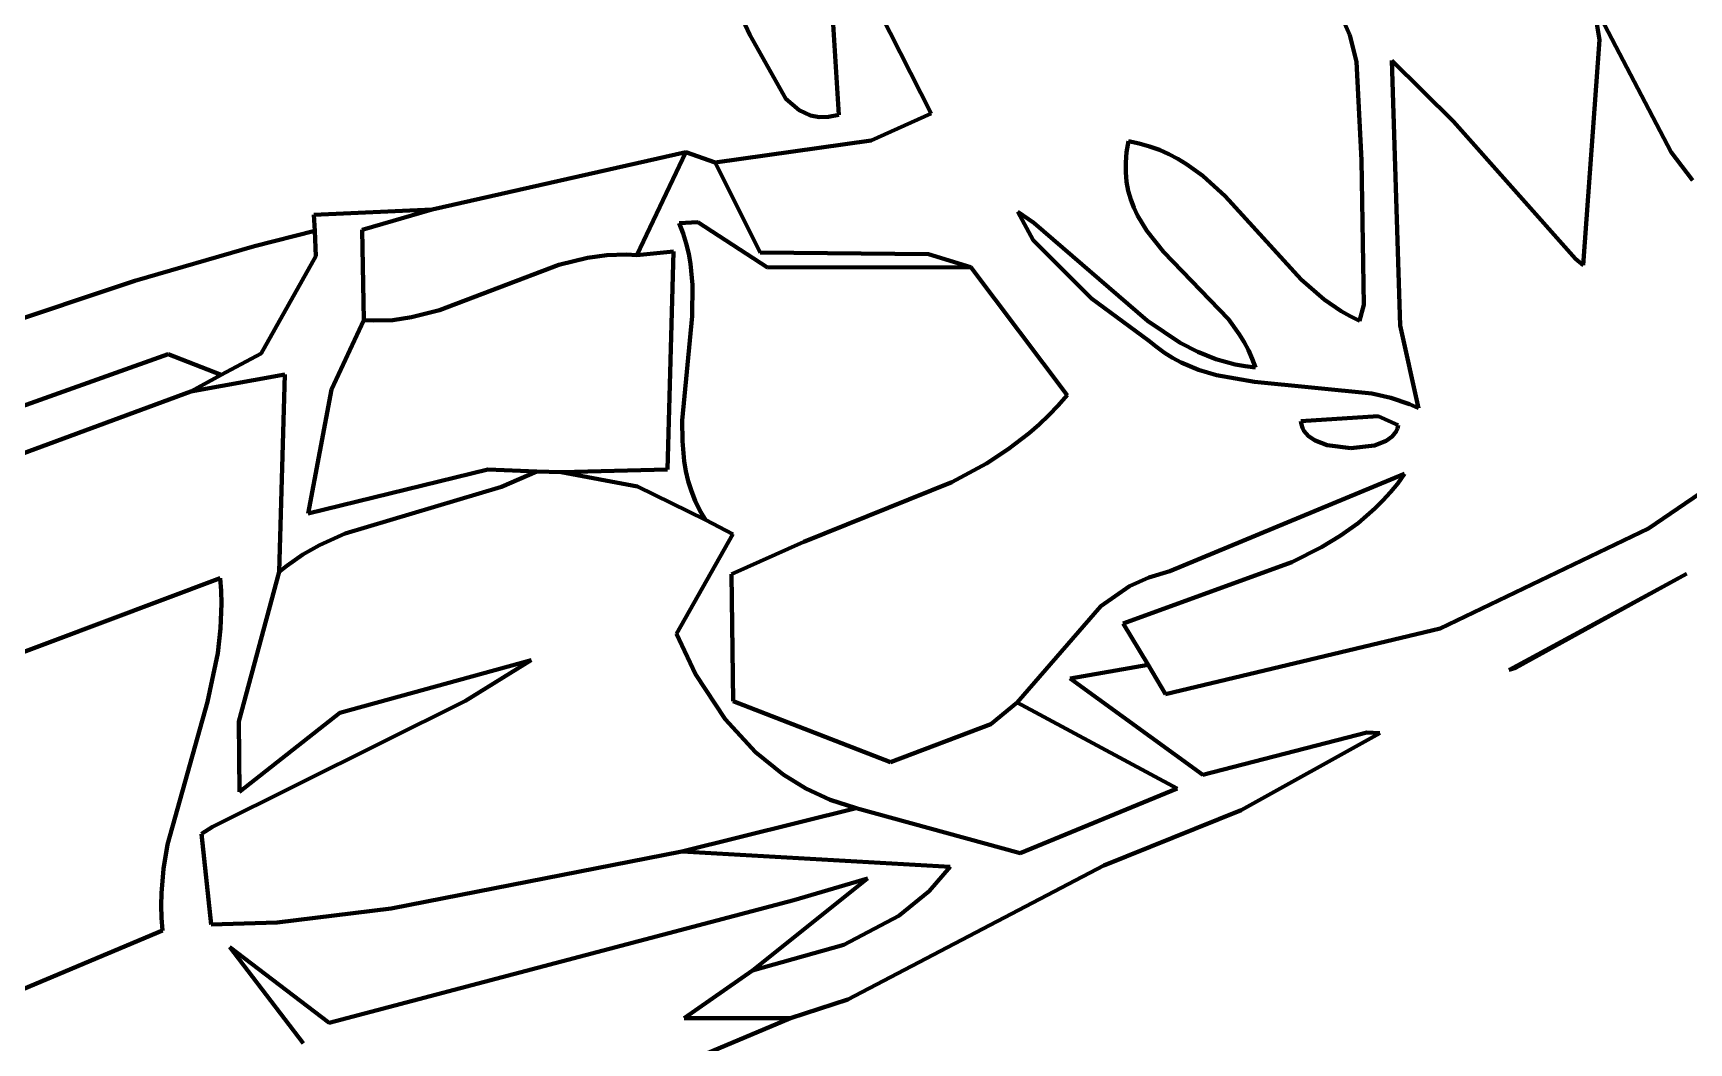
# Model space of a CAD drawing. Header units: millimetres. Extents: x 0 to 8.5, y 0 to 13.2.
# Drawn here: x 6.286 to 7.182, y 10.259 to 10.806 of the extents above; entities that cross this region are included whole.
import ezdxf

# ---------------------------------------------------------------- set-up
doc = ezdxf.new("R2010")
doc.units = ezdxf.units.MM
for name, color, linetype, lineweight in [('color#060606ff', 7, 'CONTINUOUS', 100), ('color#5c5c5cff', 7, 'CONTINUOUS', 100), ('color#aeaeaeff', 7, 'CONTINUOUS', 100), ('color#ffffffff', 7, 'CONTINUOUS', 100)]:
    doc.layers.add(name, color=color, linetype=linetype, lineweight=lineweight)

msp = doc.modelspace()

# ---------------------------------------------------------------- linework, layer by layer
at = {"layer": 'color#060606ff'}
for p, q in [((6.77183, 10.76196), (6.71462, 10.87458)), ((6.71462, 10.87458), (6.72191, 10.76133)), ((7.1336, 10.80194), (7.13035, 10.82146)), ((7.13035, 10.82146), (7.17241, 10.74108)), ((6.67361, 10.80454), (6.66987, 10.81278)), ((6.99553, 10.81097), (6.99836, 10.8044)), ((6.69318, 10.76987), (6.67361, 10.80454)), ((6.99836, 10.8044), (7.00196, 10.79006)), ((7.12473, 10.67994), (7.1336, 10.80194)), ((7.00196, 10.79006), (7.00483, 10.73674)), ((7.02566, 10.64729), (7.02121, 10.79076)), ((7.02121, 10.79076), (7.05456, 10.7576)), ((6.70033, 10.76379), (6.69318, 10.76987)), ((6.7066, 10.76097), (6.70033, 10.76379)), ((6.71126, 10.76011), (6.7066, 10.76097)), ((6.71636, 10.76019), (6.71126, 10.76011)), ((6.72191, 10.76133), (6.71636, 10.76019)), ((6.73944, 10.74745), (6.77183, 10.76196)), ((7.05456, 10.7576), (7.12066, 10.68331)), ((6.655, 10.73548), (6.73944, 10.74745)), ((6.87864, 10.74704), (6.87763, 10.74115)), ((6.88449, 10.74581), (6.87864, 10.74704)), ((6.89006, 10.74422), (6.88449, 10.74581)), ((6.50185, 10.71009), (6.63908, 10.74113)), ((6.63908, 10.74113), (6.61249, 10.68531)), ((6.87763, 10.74115), (6.87714, 10.73554)), ((6.89538, 10.74229), (6.89006, 10.74422)), ((6.90046, 10.74004), (6.89538, 10.74229)), ((6.90532, 10.73749), (6.90046, 10.74004)), ((6.90999, 10.73467), (6.90532, 10.73749)), ((7.00483, 10.73674), (7.00595, 10.65848)), ((7.17241, 10.74108), (7.18385, 10.72588)), ((6.67932, 10.68674), (6.655, 10.73548)), ((6.87714, 10.73554), (6.87715, 10.73019)), ((6.87715, 10.73019), (6.87763, 10.72508)), ((6.91879, 10.72832), (6.90999, 10.73467)), ((6.93093, 10.71735), (6.91879, 10.72832)), ((6.87763, 10.72508), (6.87855, 10.7202)), ((6.87855, 10.7202), (6.87986, 10.71553)), ((6.46386, 10.69898), (6.50185, 10.71009)), ((6.87986, 10.71553), (6.88155, 10.71104)), ((6.88155, 10.71104), (6.88357, 10.70673)), ((6.97213, 10.67214), (6.93093, 10.71735)), ((6.82746, 10.70276), (6.81881, 10.70882)), ((6.81881, 10.70882), (6.82703, 10.69343)), ((6.889, 10.64976), (6.82746, 10.70276)), ((6.88357, 10.70673), (6.88851, 10.69855)), ((6.40555, 10.69013), (6.43828, 10.69843)), ((6.43828, 10.69843), (6.43878, 10.6848)), ((6.46485, 10.65018), (6.46386, 10.69898)), ((6.82703, 10.69343), (6.85865, 10.66179)), ((6.88851, 10.69855), (6.89765, 10.68713)), ((6.34077, 10.67146), (6.40555, 10.69013)), ((6.43878, 10.6848), (6.40913, 10.63215)), ((6.58575, 10.68387), (6.57032, 10.68006)), ((6.59627, 10.68531), (6.58575, 10.68387)), ((6.60702, 10.68563), (6.59627, 10.68531)), ((6.61249, 10.68531), (6.60702, 10.68563)), ((6.77046, 10.6859), (6.67932, 10.68674)), ((6.79338, 10.67882), (6.77046, 10.6859)), ((6.89765, 10.68713), (6.93269, 10.6506)), ((7.12066, 10.68331), (7.12473, 10.67994)), ((6.57032, 10.68006), (6.50567, 10.65552)), ((6.84538, 10.60958), (6.79338, 10.67882)), ((6.26093, 10.64477), (6.34077, 10.67146)), ((6.9846, 10.66128), (6.97213, 10.67214)), ((6.50567, 10.65552), (6.49062, 10.65168)), ((6.85865, 10.66179), (6.88949, 10.6392)), ((6.9937, 10.65502), (6.9846, 10.66128)), ((7.00595, 10.65848), (7.00358, 10.64977)), ((6.47009, 10.64988), (6.46485, 10.65018)), ((6.48044, 10.65022), (6.47009, 10.64988)), ((6.49062, 10.65168), (6.48044, 10.65022)), ((6.90668, 10.6379), (6.889, 10.64976)), ((6.93269, 10.6506), (6.93861, 10.64252)), ((6.99853, 10.65226), (6.9937, 10.65502)), ((7.00358, 10.64977), (6.99853, 10.65226)), ((7.03563, 10.60253), (7.02566, 10.64729)), ((6.88949, 10.6392), (6.89371, 10.63568)), ((6.91608, 10.63305), (6.90668, 10.6379)), ((6.93861, 10.64252), (6.94123, 10.63826)), ((6.94123, 10.63826), (6.94358, 10.63383)), ((6.35892, 10.63176), (6.22197, 10.58312)), ((6.38755, 10.62051), (6.35892, 10.63176)), ((6.40913, 10.63215), (6.38755, 10.62051)), ((6.89371, 10.63568), (6.89806, 10.63253)), ((6.89806, 10.63253), (6.90252, 10.62975)), ((6.90252, 10.62975), (6.9071, 10.6273)), ((6.92594, 10.62909), (6.91608, 10.63305)), ((6.93634, 10.62617), (6.92594, 10.62909)), ((6.94358, 10.63383), (6.94563, 10.62923)), ((6.94563, 10.62923), (6.94733, 10.62442)), ((6.9071, 10.6273), (6.91655, 10.6233)), ((6.91655, 10.6233), (6.92635, 10.62033)), ((6.92635, 10.62033), (6.94679, 10.61673)), ((6.94175, 10.62514), (6.93634, 10.62617)), ((6.94733, 10.62442), (6.94175, 10.62514)), ((6.94679, 10.61673), (7.01036, 10.61045)), ((6.8355, 10.59864), (6.84054, 10.60395)), ((6.84054, 10.60395), (6.84538, 10.60958)), ((7.01036, 10.61045), (7.02066, 10.608)), ((7.02066, 10.608), (7.03071, 10.60463)), ((7.03071, 10.60463), (7.03563, 10.60253)), ((6.82487, 10.58891), (6.83028, 10.59363)), ((6.83028, 10.59363), (6.8355, 10.59864)), ((7.01385, 10.59823), (6.97198, 10.59549)), ((6.97198, 10.59549), (6.9722, 10.5936)), ((6.9722, 10.5936), (6.97274, 10.59184)), ((7.02468, 10.59328), (7.01385, 10.59823)), ((7.0243, 10.59154), (7.02468, 10.59328)), ((6.81358, 10.58025), (6.82487, 10.58891)), ((6.97274, 10.59184), (6.9736, 10.59021)), ((6.9736, 10.59021), (6.97613, 10.58734)), ((6.97613, 10.58734), (6.9796, 10.58498)), ((6.9796, 10.58498), (6.98615, 10.58242)), ((7.01176, 10.58232), (7.01808, 10.58481)), ((7.01808, 10.58481), (7.02133, 10.58711)), ((7.02133, 10.58711), (7.0236, 10.58994)), ((7.0236, 10.58994), (7.0243, 10.59154)), ((6.80171, 10.57252), (6.81358, 10.58025)), ((6.98615, 10.58242), (6.99903, 10.58075)), ((6.99903, 10.58075), (7.01176, 10.58232)), ((6.53929, 10.55988), (6.55833, 10.5682)), ((6.55833, 10.5682), (6.57157, 10.56793)), ((6.57157, 10.56793), (6.61282, 10.56007)), ((6.78301, 10.56236), (6.80171, 10.57252)), ((7.02808, 10.56688), (6.90104, 10.51418)), ((7.02434, 10.56177), (7.02808, 10.56688)), ((7.20607, 10.56882), (7.16016, 10.53742)), ((6.45475, 10.5347), (6.53929, 10.55988)), ((6.61282, 10.56007), (6.6497, 10.54199)), ((6.70289, 10.53014), (6.78301, 10.56236)), ((7.01628, 10.55242), (7.0204, 10.55696)), ((7.0204, 10.55696), (7.02434, 10.56177)), ((7.0029, 10.54031), (7.01198, 10.54814)), ((7.01198, 10.54814), (7.01628, 10.55242)), ((6.6497, 10.54199), (6.66445, 10.53437)), ((6.99323, 10.53336), (7.0029, 10.54031)), ((6.44071, 10.52832), (6.45475, 10.5347)), ((6.66445, 10.53437), (6.63409, 10.48027)), ((6.66372, 10.51254), (6.70289, 10.53014)), ((6.98305, 10.52717), (6.99323, 10.53336)), ((7.16016, 10.53742), (7.04728, 10.48322)), ((6.4231, 10.51721), (6.43172, 10.52319)), ((6.43172, 10.52319), (6.44071, 10.52832)), ((6.96699, 10.5191), (6.98305, 10.52717)), ((6.39715, 10.43285), (6.41893, 10.51386)), ((6.41893, 10.51386), (6.4231, 10.51721)), ((6.66465, 10.44384), (6.66372, 10.51254)), ((6.87575, 10.48593), (6.96699, 10.5191)), ((6.90104, 10.51418), (6.88964, 10.51086)), ((7.08466, 10.46087), (7.18074, 10.51285)), ((7.18074, 10.51285), (7.08829, 10.46194)), ((6.04125, 10.38065), (6.38695, 10.5105)), ((6.38695, 10.5105), (6.38753, 10.50357)), ((6.38753, 10.50357), (6.38776, 10.4967)), ((6.87923, 10.50604), (6.86371, 10.49528)), ((6.88964, 10.51086), (6.87923, 10.50604)), ((6.38776, 10.4967), (6.38728, 10.48314)), ((6.86371, 10.49528), (6.8184, 10.44315)), ((6.88929, 10.46346), (6.87575, 10.48593)), ((6.38728, 10.48314), (6.3857, 10.46979)), ((6.63409, 10.48027), (6.64424, 10.4585)), ((7.04286, 10.48218), (6.89875, 10.44768)), ((7.04728, 10.48322), (7.04286, 10.48218)), ((6.3857, 10.46979), (6.38008, 10.44356)), ((6.55533, 10.46606), (6.45185, 10.43758)), ((6.51976, 10.44404), (6.55533, 10.46606)), ((6.64424, 10.4585), (6.6603, 10.43416)), ((6.89875, 10.44768), (6.88929, 10.46346)), ((7.08829, 10.46194), (7.08466, 10.46087)), ((6.38008, 10.44356), (6.35848, 10.3662)), ((6.38285, 10.37579), (6.51976, 10.44404)), ((6.74974, 10.41093), (6.66465, 10.44384)), ((6.8184, 10.44315), (6.8041, 10.43136)), ((6.39757, 10.39479), (6.39715, 10.43285)), ((6.45185, 10.43758), (6.39757, 10.39479)), ((6.6603, 10.43416), (6.67673, 10.41628)), ((6.8041, 10.43136), (6.74974, 10.41093)), ((6.67673, 10.41628), (6.69175, 10.40413)), ((6.69175, 10.40413), (6.70405, 10.39653)), ((6.70405, 10.39653), (6.7172, 10.39043)), ((6.7172, 10.39043), (6.73116, 10.386)), ((6.73116, 10.386), (6.63692, 10.36244)), ((6.37698, 10.37214), (6.38285, 10.37579)), ((6.3822, 10.32297), (6.37698, 10.37214)), ((6.35848, 10.3662), (6.35635, 10.35314)), ((6.63692, 10.36244), (6.47957, 10.33168)), ((6.35635, 10.35314), (6.3552, 10.33993)), ((6.73745, 10.34782), (6.67521, 10.29807)), ((6.69749, 10.33608), (6.73745, 10.34782)), ((6.3552, 10.33993), (6.35506, 10.33326)), ((6.35506, 10.33326), (6.35523, 10.32655)), ((6.4461, 10.26973), (6.69749, 10.33608)), ((6.35523, 10.32655), (6.35575, 10.31978)), ((6.41784, 10.3241), (6.3822, 10.32297)), ((6.47957, 10.33168), (6.41784, 10.3241)), ((6.35575, 10.31978), (6.10078, 10.2123)), ((6.43188, 10.25873), (6.3922, 10.31061)), ((6.3922, 10.31061), (6.4461, 10.26973)), ((6.67521, 10.29807), (6.63817, 10.27232)), ((6.69576, 10.2722), (6.36066, 10.13178)), ((6.63817, 10.27232), (6.69576, 10.2722))]:
    msp.add_line(p, q, dxfattribs=at)
at = {"layer": 'color#5c5c5cff'}
for p, q in [((6.22197, 10.58312), (6.35892, 10.63176)), ((6.35892, 10.63176), (6.38755, 10.62051)), ((6.38755, 10.62051), (6.37117, 10.61155)), ((6.37117, 10.61155), (6.20842, 10.55136))]:
    msp.add_line(p, q, dxfattribs=at)
at = {"layer": 'color#aeaeaeff'}
for p, q in [((6.61249, 10.68531), (6.63908, 10.74113)), ((6.63908, 10.74113), (6.655, 10.73548)), ((6.655, 10.73548), (6.67932, 10.68674)), ((6.4378, 10.70719), (6.50185, 10.71009)), ((6.50185, 10.71009), (6.46386, 10.69898)), ((6.43828, 10.69843), (6.4378, 10.70719)), ((6.64547, 10.7032), (6.63542, 10.70258)), ((6.63542, 10.70258), (6.63758, 10.69712)), ((6.68326, 10.67859), (6.64547, 10.7032)), ((6.43878, 10.6848), (6.43828, 10.69843)), ((6.46386, 10.69898), (6.46485, 10.65018)), ((6.63758, 10.69712), (6.63931, 10.69163)), ((6.63931, 10.69163), (6.64066, 10.6861)), ((6.40913, 10.63215), (6.43878, 10.6848)), ((6.63238, 10.68738), (6.61249, 10.68531)), ((6.62915, 10.56934), (6.63238, 10.68738)), ((6.64066, 10.6861), (6.64167, 10.68054)), ((6.67932, 10.68674), (6.77046, 10.6859)), ((6.77046, 10.6859), (6.79338, 10.67882)), ((6.64167, 10.68054), (6.64275, 10.66933)), ((6.79338, 10.67882), (6.68326, 10.67859)), ((6.64275, 10.66933), (6.64257, 10.65238)), ((6.46485, 10.65018), (6.4472, 10.61253)), ((6.64257, 10.65238), (6.63715, 10.59581)), ((6.38755, 10.62051), (6.40913, 10.63215)), ((6.42198, 10.62072), (6.37117, 10.61155)), ((6.37117, 10.61155), (6.38755, 10.62051)), ((6.41893, 10.51386), (6.42198, 10.62072)), ((6.4472, 10.61253), (6.43461, 10.54554)), ((6.63715, 10.59581), (6.63717, 10.5847)), ((6.97198, 10.59549), (7.01385, 10.59823)), ((6.9722, 10.5936), (6.97198, 10.59549)), ((6.97274, 10.59184), (6.9722, 10.5936)), ((7.01385, 10.59823), (7.02468, 10.59328)), ((7.02468, 10.59328), (7.0243, 10.59154)), ((6.63717, 10.5847), (6.63816, 10.57374)), ((6.9736, 10.59021), (6.97274, 10.59184)), ((6.97613, 10.58734), (6.9736, 10.59021)), ((6.9796, 10.58498), (6.97613, 10.58734)), ((6.98615, 10.58242), (6.9796, 10.58498)), ((7.01808, 10.58481), (7.01176, 10.58232)), ((7.02133, 10.58711), (7.01808, 10.58481)), ((7.0236, 10.58994), (7.02133, 10.58711)), ((7.0243, 10.59154), (7.0236, 10.58994)), ((6.99903, 10.58075), (6.98615, 10.58242)), ((7.01176, 10.58232), (6.99903, 10.58075)), ((6.43461, 10.54554), (6.53192, 10.56927)), ((6.53192, 10.56927), (6.55833, 10.5682)), ((6.55833, 10.5682), (6.53929, 10.55988)), ((6.57157, 10.56793), (6.62915, 10.56934)), ((6.61282, 10.56007), (6.57157, 10.56793)), ((6.63816, 10.57374), (6.63911, 10.56832)), ((6.63911, 10.56832), (6.6404, 10.56295)), ((6.90104, 10.51418), (7.02808, 10.56688)), ((7.02808, 10.56688), (7.02434, 10.56177)), ((6.53929, 10.55988), (6.45475, 10.5347)), ((6.6497, 10.54199), (6.61282, 10.56007)), ((6.6404, 10.56295), (6.64208, 10.55762)), ((6.64208, 10.55762), (6.64416, 10.55235)), ((7.0204, 10.55696), (7.01628, 10.55242)), ((7.02434, 10.56177), (7.0204, 10.55696)), ((6.64416, 10.55235), (6.64669, 10.54714)), ((7.01198, 10.54814), (7.0029, 10.54031)), ((7.01628, 10.55242), (7.01198, 10.54814)), ((6.64669, 10.54714), (6.6497, 10.54199)), ((7.0029, 10.54031), (6.99323, 10.53336)), ((6.45475, 10.5347), (6.44071, 10.52832)), ((6.99323, 10.53336), (6.98305, 10.52717)), ((6.43172, 10.52319), (6.4231, 10.51721)), ((6.44071, 10.52832), (6.43172, 10.52319)), ((6.98305, 10.52717), (6.96699, 10.5191)), ((6.4231, 10.51721), (6.41893, 10.51386)), ((6.96699, 10.5191), (6.87575, 10.48593)), ((6.88964, 10.51086), (6.90104, 10.51418)), ((6.86371, 10.49528), (6.87923, 10.50604)), ((6.87923, 10.50604), (6.88964, 10.51086)), ((6.8184, 10.44315), (6.86371, 10.49528)), ((6.87575, 10.48593), (6.88929, 10.46346)), ((6.88929, 10.46346), (6.84705, 10.45613)), ((6.84705, 10.45613), (6.91883, 10.40407)), ((6.90498, 10.39667), (6.8184, 10.44315)), ((6.91883, 10.40407), (7.00763, 10.42689)), ((7.01459, 10.42654), (6.93967, 10.38485)), ((7.00763, 10.42689), (7.01459, 10.42654)), ((6.81998, 10.36151), (6.90498, 10.39667)), ((6.63692, 10.36244), (6.73116, 10.386)), ((6.73116, 10.386), (6.81998, 10.36151)), ((6.93967, 10.38485), (6.86532, 10.35487)), ((6.78212, 10.35414), (6.63692, 10.36244)), ((6.86532, 10.35487), (6.72673, 10.28239)), ((6.77075, 10.34099), (6.78212, 10.35414)), ((6.75439, 10.32758), (6.77075, 10.34099)), ((6.7245, 10.31194), (6.75439, 10.32758)), ((6.67521, 10.29807), (6.7245, 10.31194)), ((6.63817, 10.27232), (6.67521, 10.29807)), ((6.72673, 10.28239), (6.69576, 10.2722)), ((6.69576, 10.2722), (6.63817, 10.27232))]:
    msp.add_line(p, q, dxfattribs=at)
at = {"layer": 'color#ffffffff'}
for p, q in [((6.72191, 10.76133), (6.71462, 10.87458)), ((6.71462, 10.87458), (6.77183, 10.76196)), ((7.17241, 10.74108), (7.13035, 10.82146)), ((7.13035, 10.82146), (7.1336, 10.80194)), ((6.66987, 10.81278), (6.67361, 10.80454)), ((6.99836, 10.8044), (6.99553, 10.81097)), ((6.67361, 10.80454), (6.69318, 10.76987)), ((7.00196, 10.79006), (6.99836, 10.8044)), ((7.1336, 10.80194), (7.12473, 10.67994)), ((7.00483, 10.73674), (7.00196, 10.79006)), ((7.05456, 10.7576), (7.02121, 10.79076)), ((7.02121, 10.79076), (7.02566, 10.64729)), ((6.69318, 10.76987), (6.70033, 10.76379)), ((6.70033, 10.76379), (6.7066, 10.76097)), ((6.7066, 10.76097), (6.71126, 10.76011)), ((6.71126, 10.76011), (6.71636, 10.76019)), ((6.71636, 10.76019), (6.72191, 10.76133)), ((6.77183, 10.76196), (6.73944, 10.74745)), ((7.12066, 10.68331), (7.05456, 10.7576)), ((6.73944, 10.74745), (6.655, 10.73548)), ((6.87763, 10.74115), (6.87864, 10.74704)), ((6.87864, 10.74704), (6.88449, 10.74581)), ((6.88449, 10.74581), (6.89006, 10.74422)), ((6.63908, 10.74113), (6.50185, 10.71009)), ((6.655, 10.73548), (6.63908, 10.74113)), ((6.87714, 10.73554), (6.87763, 10.74115)), ((6.89006, 10.74422), (6.89538, 10.74229)), ((6.89538, 10.74229), (6.90046, 10.74004)), ((6.90046, 10.74004), (6.90532, 10.73749)), ((6.90532, 10.73749), (6.90999, 10.73467)), ((7.00595, 10.65848), (7.00483, 10.73674)), ((7.18385, 10.72588), (7.17241, 10.74108)), ((6.87715, 10.73019), (6.87714, 10.73554)), ((6.87763, 10.72508), (6.87715, 10.73019)), ((6.90999, 10.73467), (6.91879, 10.72832)), ((6.91879, 10.72832), (6.93093, 10.71735)), ((6.87855, 10.7202), (6.87763, 10.72508)), ((6.87986, 10.71553), (6.87855, 10.7202)), ((6.50185, 10.71009), (6.4378, 10.70719)), ((6.88155, 10.71104), (6.87986, 10.71553)), ((6.88357, 10.70673), (6.88155, 10.71104)), ((6.93093, 10.71735), (6.97213, 10.67214)), ((6.4378, 10.70719), (6.43828, 10.69843)), ((6.63542, 10.70258), (6.64547, 10.7032)), ((6.63758, 10.69712), (6.63542, 10.70258)), ((6.64547, 10.7032), (6.68326, 10.67859)), ((6.82703, 10.69343), (6.81881, 10.70882)), ((6.81881, 10.70882), (6.82746, 10.70276)), ((6.82746, 10.70276), (6.889, 10.64976)), ((6.88851, 10.69855), (6.88357, 10.70673)), ((6.43828, 10.69843), (6.40555, 10.69013)), ((6.63931, 10.69163), (6.63758, 10.69712)), ((6.64066, 10.6861), (6.63931, 10.69163)), ((6.85865, 10.66179), (6.82703, 10.69343)), ((6.89765, 10.68713), (6.88851, 10.69855)), ((6.40555, 10.69013), (6.34077, 10.67146)), ((6.57032, 10.68006), (6.58575, 10.68387)), ((6.58575, 10.68387), (6.59627, 10.68531)), ((6.59627, 10.68531), (6.60702, 10.68563)), ((6.60702, 10.68563), (6.61249, 10.68531)), ((6.61249, 10.68531), (6.63238, 10.68738)), ((6.63238, 10.68738), (6.62915, 10.56934)), ((6.64167, 10.68054), (6.64066, 10.6861)), ((6.93269, 10.6506), (6.89765, 10.68713)), ((7.12473, 10.67994), (7.12066, 10.68331)), ((6.50567, 10.65552), (6.57032, 10.68006)), ((6.64275, 10.66933), (6.64167, 10.68054)), ((6.68326, 10.67859), (6.79338, 10.67882)), ((6.79338, 10.67882), (6.84538, 10.60958)), ((6.34077, 10.67146), (6.26093, 10.64477)), ((6.64257, 10.65238), (6.64275, 10.66933)), ((6.97213, 10.67214), (6.9846, 10.66128)), ((6.49062, 10.65168), (6.50567, 10.65552)), ((6.88949, 10.6392), (6.85865, 10.66179)), ((6.9846, 10.66128), (6.9937, 10.65502)), ((7.00358, 10.64977), (7.00595, 10.65848)), ((6.4472, 10.61253), (6.46485, 10.65018)), ((6.46485, 10.65018), (6.47009, 10.64988)), ((6.47009, 10.64988), (6.48044, 10.65022)), ((6.48044, 10.65022), (6.49062, 10.65168)), ((6.63715, 10.59581), (6.64257, 10.65238)), ((6.889, 10.64976), (6.90668, 10.6379)), ((6.93861, 10.64252), (6.93269, 10.6506)), ((6.9937, 10.65502), (6.99853, 10.65226)), ((6.99853, 10.65226), (7.00358, 10.64977)), ((7.02566, 10.64729), (7.03563, 10.60253)), ((6.89371, 10.63568), (6.88949, 10.6392)), ((6.90668, 10.6379), (6.91608, 10.63305)), ((6.94123, 10.63826), (6.93861, 10.64252)), ((6.94358, 10.63383), (6.94123, 10.63826)), ((6.89806, 10.63253), (6.89371, 10.63568)), ((6.90252, 10.62975), (6.89806, 10.63253)), ((6.9071, 10.6273), (6.90252, 10.62975)), ((6.91608, 10.63305), (6.92594, 10.62909)), ((6.92594, 10.62909), (6.93634, 10.62617)), ((6.94563, 10.62923), (6.94358, 10.63383)), ((6.94733, 10.62442), (6.94563, 10.62923)), ((6.37117, 10.61155), (6.42198, 10.62072)), ((6.42198, 10.62072), (6.41893, 10.51386)), ((6.91655, 10.6233), (6.9071, 10.6273)), ((6.92635, 10.62033), (6.91655, 10.6233)), ((6.94679, 10.61673), (6.92635, 10.62033)), ((6.93634, 10.62617), (6.94175, 10.62514)), ((6.94175, 10.62514), (6.94733, 10.62442)), ((6.20842, 10.55136), (6.37117, 10.61155)), ((6.43461, 10.54554), (6.4472, 10.61253)), ((7.01036, 10.61045), (6.94679, 10.61673)), ((6.84054, 10.60395), (6.8355, 10.59864)), ((6.84538, 10.60958), (6.84054, 10.60395)), ((7.02066, 10.608), (7.01036, 10.61045)), ((7.03071, 10.60463), (7.02066, 10.608)), ((7.03563, 10.60253), (7.03071, 10.60463)), ((6.63717, 10.5847), (6.63715, 10.59581)), ((6.83028, 10.59363), (6.82487, 10.58891)), ((6.8355, 10.59864), (6.83028, 10.59363)), ((6.63816, 10.57374), (6.63717, 10.5847)), ((6.82487, 10.58891), (6.81358, 10.58025)), ((6.81358, 10.58025), (6.80171, 10.57252)), ((6.53192, 10.56927), (6.43461, 10.54554)), ((6.55833, 10.5682), (6.53192, 10.56927)), ((6.57157, 10.56793), (6.55833, 10.5682)), ((6.62915, 10.56934), (6.57157, 10.56793)), ((6.63911, 10.56832), (6.63816, 10.57374)), ((6.6404, 10.56295), (6.63911, 10.56832)), ((6.80171, 10.57252), (6.78301, 10.56236)), ((7.16016, 10.53742), (7.20607, 10.56882)), ((6.64208, 10.55762), (6.6404, 10.56295)), ((6.64416, 10.55235), (6.64208, 10.55762)), ((6.78301, 10.56236), (6.70289, 10.53014)), ((6.64669, 10.54714), (6.64416, 10.55235)), ((6.6497, 10.54199), (6.64669, 10.54714)), ((6.66445, 10.53437), (6.6497, 10.54199)), ((6.63409, 10.48027), (6.66445, 10.53437)), ((6.70289, 10.53014), (6.66372, 10.51254)), ((7.04728, 10.48322), (7.16016, 10.53742)), ((6.41893, 10.51386), (6.39715, 10.43285)), ((6.66372, 10.51254), (6.66465, 10.44384)), ((7.18074, 10.51285), (7.08466, 10.46087)), ((7.08829, 10.46194), (7.18074, 10.51285)), ((6.38695, 10.5105), (6.04125, 10.38065)), ((6.38753, 10.50357), (6.38695, 10.5105)), ((6.38776, 10.4967), (6.38753, 10.50357)), ((6.38728, 10.48314), (6.38776, 10.4967)), ((6.3857, 10.46979), (6.38728, 10.48314)), ((6.64424, 10.4585), (6.63409, 10.48027)), ((6.89875, 10.44768), (7.04286, 10.48218)), ((7.04286, 10.48218), (7.04728, 10.48322)), ((6.38008, 10.44356), (6.3857, 10.46979)), ((6.45185, 10.43758), (6.55533, 10.46606)), ((6.55533, 10.46606), (6.51976, 10.44404)), ((6.6603, 10.43416), (6.64424, 10.4585)), ((6.84705, 10.45613), (6.88929, 10.46346)), ((6.88929, 10.46346), (6.89875, 10.44768)), ((7.08466, 10.46087), (7.08829, 10.46194)), ((6.91883, 10.40407), (6.84705, 10.45613)), ((6.35848, 10.3662), (6.38008, 10.44356)), ((6.51976, 10.44404), (6.38285, 10.37579)), ((6.66465, 10.44384), (6.74974, 10.41093)), ((6.8041, 10.43136), (6.8184, 10.44315)), ((6.8184, 10.44315), (6.90498, 10.39667)), ((6.39715, 10.43285), (6.39757, 10.39479)), ((6.39757, 10.39479), (6.45185, 10.43758)), ((6.67673, 10.41628), (6.6603, 10.43416)), ((6.74974, 10.41093), (6.8041, 10.43136)), ((7.00763, 10.42689), (6.91883, 10.40407)), ((6.93967, 10.38485), (7.01459, 10.42654)), ((7.01459, 10.42654), (7.00763, 10.42689)), ((6.69175, 10.40413), (6.67673, 10.41628)), ((6.70405, 10.39653), (6.69175, 10.40413)), ((6.7172, 10.39043), (6.70405, 10.39653)), ((6.90498, 10.39667), (6.81998, 10.36151)), ((6.73116, 10.386), (6.7172, 10.39043)), ((6.81998, 10.36151), (6.73116, 10.386)), ((6.86532, 10.35487), (6.93967, 10.38485)), ((6.38285, 10.37579), (6.37698, 10.37214)), ((6.37698, 10.37214), (6.3822, 10.32297)), ((6.35635, 10.35314), (6.35848, 10.3662)), ((6.47957, 10.33168), (6.63692, 10.36244)), ((6.63692, 10.36244), (6.78212, 10.35414)), ((6.3552, 10.33993), (6.35635, 10.35314)), ((6.72673, 10.28239), (6.86532, 10.35487)), ((6.78212, 10.35414), (6.77075, 10.34099)), ((6.67521, 10.29807), (6.73745, 10.34782)), ((6.73745, 10.34782), (6.69749, 10.33608)), ((6.35506, 10.33326), (6.3552, 10.33993)), ((6.35523, 10.32655), (6.35506, 10.33326)), ((6.69749, 10.33608), (6.4461, 10.26973)), ((6.77075, 10.34099), (6.75439, 10.32758)), ((6.35575, 10.31978), (6.35523, 10.32655)), ((6.3822, 10.32297), (6.41784, 10.3241)), ((6.41784, 10.3241), (6.47957, 10.33168)), ((6.75439, 10.32758), (6.7245, 10.31194)), ((6.10078, 10.2123), (6.35575, 10.31978)), ((6.4461, 10.26973), (6.3922, 10.31061)), ((6.3922, 10.31061), (6.43188, 10.25873)), ((6.7245, 10.31194), (6.67521, 10.29807)), ((6.69576, 10.2722), (6.72673, 10.28239)), ((6.36066, 10.13178), (6.69576, 10.2722))]:
    msp.add_line(p, q, dxfattribs=at)

doc.saveas('drawing.dxf')
